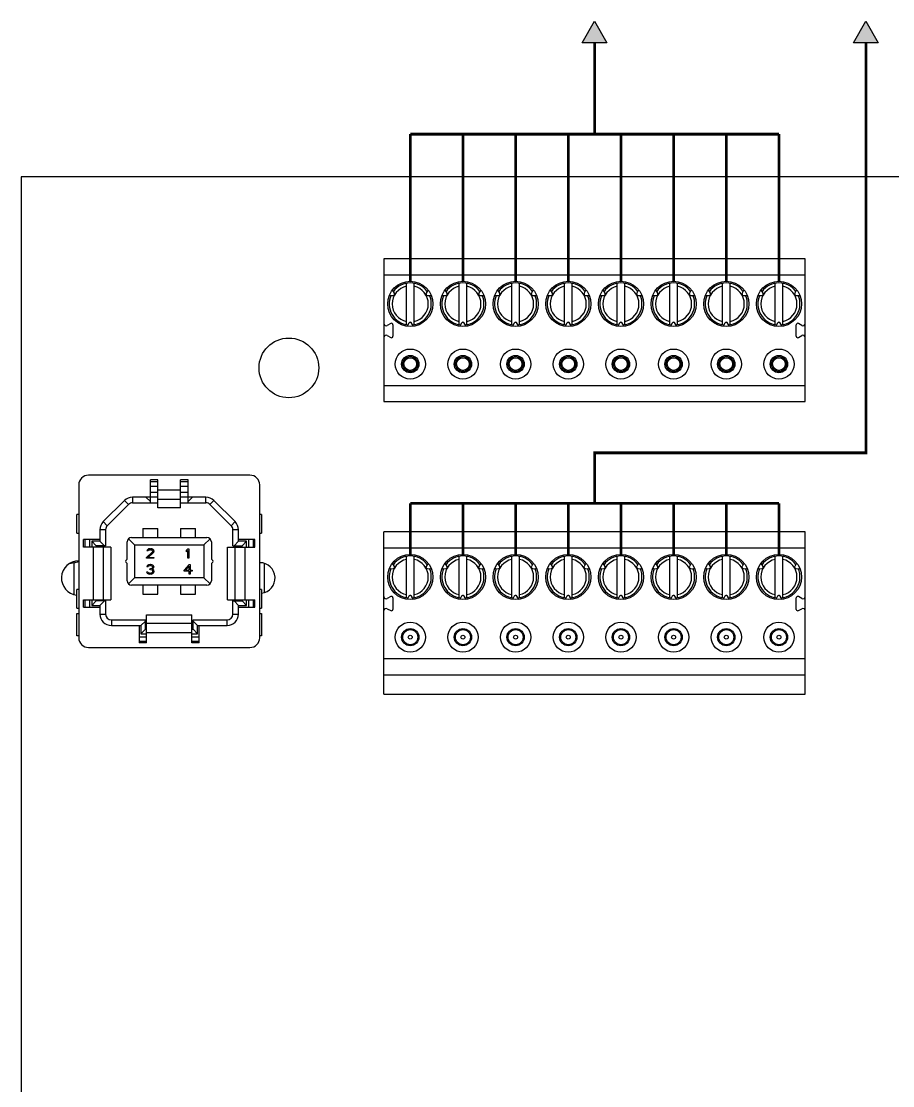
# Model space of a CAD drawing. Header units: millimetres. Extents: x 285292 to 433407, y -235676 to -135648.
# Drawn here: x 285292 to 308091, y -183616 to -155749 of the extents above; entities that cross this region are included whole.
import ezdxf
from ezdxf.enums import TextEntityAlignment as Align

# ---------------------------------------------------------------- set-up
doc = ezdxf.new("R2010")
doc.units = ezdxf.units.MM
doc.header["$LTSCALE"] = 10
doc.header["$MEASUREMENT"] = 0
doc.linetypes.add('HIDDEN', pattern=[0.375, 0.25, -0.125])
doc.styles.get("Standard").update_dxf_attribs({"font": 'arial.ttf'})

# ---------------------------------------------------------------- blocks, each defined once
blk = doc.blocks.new('SE ACM')
h = blk.add_hatch(color=256)
h.dxf.hatch_style = 1
h.paths.add_polyline_path([(300292, -155749), (300615, -156310), (299968, -156310)])
h = blk.add_hatch(color=256)
h.dxf.hatch_style = 1
h.paths.add_polyline_path([(307392, -155749), (307715, -156310), (307068, -156310)])
at = {"linetype": 'Continuous'}
for p, q in [((285292, -159823), (285292, -206323)), ((407792, -159823), (285292, -159823)), ((294780, -161967), (294780, -165707)), ((305803, -161967), (294780, -161967)), ((305803, -165707), (305803, -161967)), ((294780, -162383), (305803, -162383)), ((295370, -163691), (295370, -162606)), ((295567, -163691), (295567, -162606)), ((296748, -163691), (296748, -162606)), ((296945, -163691), (296945, -162606)), ((298126, -163691), (298126, -162606)), ((298323, -163691), (298323, -162606)), ((299504, -163691), (299504, -162606)), ((299701, -163691), (299701, -162606)), ((300882, -163691), (300882, -162606)), ((301079, -163691), (301079, -162606)), ((302260, -163691), (302260, -162606)), ((302457, -163691), (302457, -162606)), ((303638, -163691), (303638, -162606)), ((303835, -163691), (303835, -162606)), ((305016, -163691), (305016, -162606)), ((305213, -163691), (305213, -162606)), ((294920, -162930), (295019, -162928)), ((295053, -162869), (295005, -162783)), ((295933, -162783), (295885, -162869)), ((295919, -162928), (296017, -162930)), ((296298, -162930), (296396, -162928)), ((296431, -162869), (296383, -162783)), ((297311, -162783), (297263, -162869)), ((297297, -162928), (297395, -162930)), ((297676, -162930), (297774, -162928)), ((297809, -162869), (297761, -162783)), ((298688, -162783), (298641, -162869)), ((298675, -162928), (298773, -162930)), ((299054, -162930), (299152, -162928)), ((299186, -162869), (299139, -162783)), ((300066, -162783), (300019, -162869)), ((300053, -162928), (300151, -162930)), ((300432, -162930), (300530, -162928)), ((300564, -162869), (300517, -162783)), ((301444, -162783), (301397, -162869)), ((301431, -162928), (301529, -162930)), ((301810, -162930), (301908, -162928)), ((301942, -162869), (301895, -162783)), ((302822, -162783), (302775, -162869)), ((302809, -162928), (302907, -162930)), ((303188, -162930), (303286, -162928)), ((303320, -162869), (303273, -162783)), ((304200, -162783), (304153, -162869)), ((304187, -162928), (304285, -162930)), ((304566, -162930), (304664, -162928)), ((304698, -162869), (304651, -162783)), ((305578, -162783), (305531, -162869)), ((305565, -162928), (305663, -162930)), ((294957, -163662), (294868, -163713)), ((295016, -163696), (295016, -163995)), ((295435, -163649), (295384, -163733)), ((295554, -163733), (295503, -163649)), ((296813, -163649), (296762, -163733)), ((296932, -163733), (296881, -163649)), ((298191, -163649), (298140, -163733)), ((298310, -163733), (298259, -163649)), ((299569, -163649), (299518, -163733)), ((299687, -163733), (299637, -163649)), ((300947, -163649), (300896, -163733)), ((301065, -163733), (301015, -163649)), ((302325, -163649), (302274, -163733)), ((302443, -163733), (302393, -163649)), ((303702, -163649), (303652, -163733)), ((303821, -163733), (303771, -163649)), ((305080, -163649), (305030, -163733)), ((305199, -163733), (305149, -163649)), ((305567, -163995), (305567, -163696)), ((305715, -163713), (305626, -163662)), ((294868, -163978), (294957, -164029)), ((305626, -164029), (305715, -163978)), ((305803, -165292), (294780, -165292)), ((294780, -165707), (305803, -165707)), ((291274, -167633), (287050, -167633)), ((288670, -168357), (288670, -167758)), ((288866, -167758), (288670, -167758)), ((288866, -168487), (288866, -167758)), ((289457, -168487), (289457, -167758)), ((289654, -167758), (289457, -167758)), ((289654, -168357), (289654, -167758)), ((286794, -167888), (286794, -171888)), ((288670, -167798), (288866, -167798)), ((288670, -167916), (288866, -167916)), ((288866, -168019), (289457, -168019)), ((289457, -167798), (289654, -167798)), ((289457, -167916), (289654, -167916)), ((291529, -171888), (291529, -167888)), ((287990, -168295), (287436, -168849)), ((288096, -168400), (287990, -168295)), ((288202, -168207), (288202, -168357)), ((288866, -168207), (288202, -168207)), ((288552, -168207), (288670, -168325)), ((288866, -168089), (288670, -168089)), ((289457, -168270), (288866, -168270)), ((289654, -168089), (289457, -168089)), ((290121, -168207), (289457, -168207)), ((289772, -168207), (289654, -168325)), ((290121, -168357), (290121, -168207)), ((290333, -168295), (290227, -168400)), ((290887, -168849), (290333, -168295)), ((288096, -168400), (287542, -168955)), ((288202, -168357), (288866, -168357)), ((289457, -168487), (288866, -168487)), ((289457, -168357), (290121, -168357)), ((290781, -168955), (290227, -168400)), ((286748, -169150), (286748, -168658)), ((286794, -168658), (286748, -168658)), ((287436, -168849), (287542, -168955)), ((290781, -168955), (290887, -168849)), ((291575, -168658), (291529, -168658)), ((291575, -168658), (291575, -169150)), ((286748, -169150), (286794, -169150)), ((287349, -169060), (287349, -169363)), ((287498, -169060), (287349, -169060)), ((287498, -169060), (287498, -169481)), ((288473, -169030), (288473, -169262)), ((288473, -169030), (288866, -169030)), ((288866, -169262), (288866, -169030)), ((289457, -169030), (289457, -169262)), ((289457, -169030), (289851, -169030)), ((289851, -169262), (289851, -169030)), ((290825, -169481), (290825, -169060)), ((290975, -169060), (290825, -169060)), ((290975, -169363), (290975, -169060)), ((291529, -169150), (291575, -169150)), ((294780, -173369), (294780, -169117)), ((305803, -169117), (294780, -169117)), ((305803, -173369), (305803, -169117)), ((286920, -169514), (286920, -169317)), ((287349, -169317), (286920, -169317)), ((286957, -169317), (286957, -169514)), ((287075, -169317), (287075, -169514)), ((287136, -169363), (287136, -169514)), ((287136, -169363), (287254, -169481)), ((287349, -169363), (287136, -169363)), ((287349, -169363), (287467, -169481)), ((288059, -169830), (288059, -169380)), ((288094, -169297), (288256, -169459)), ((288177, -169262), (290146, -169262)), ((290067, -169459), (290230, -169297)), ((290264, -169380), (290264, -169830)), ((290975, -169363), (290857, -169481)), ((291404, -169317), (290975, -169317)), ((291187, -169363), (290975, -169363)), ((291187, -169363), (291069, -169481)), ((291187, -169514), (291187, -169363)), ((291248, -169514), (291248, -169317)), ((291366, -169514), (291366, -169317)), ((291404, -169514), (291404, -169317)), ((287636, -169514), (286920, -169514)), ((287182, -170892), (287182, -169514)), ((287254, -169481), (287254, -169514)), ((287498, -169481), (287254, -169481)), ((287433, -169514), (287433, -170892)), ((287636, -169514), (287636, -170892)), ((288256, -169459), (288256, -170317)), ((288256, -169459), (290067, -169459)), ((288718, -169649), (288571, -169783)), ((288582, -169595), (288576, -169616)), ((288603, -169616), (288576, -169616)), ((288603, -169574), (288582, -169595)), ((288624, -169563), (288603, -169574)), ((288603, -169616), (288613, -169600)), ((288613, -169600), (288629, -169590)), ((288613, -169783), (288744, -169665)), ((288660, -169557), (288624, -169563)), ((288629, -169590), (288655, -169584)), ((288676, -169584), (288655, -169584)), ((288660, -169557), (288681, -169557)), ((288676, -169584), (288702, -169590)), ((288713, -169563), (288681, -169557)), ((288702, -169590), (288718, -169600)), ((288734, -169574), (288713, -169563)), ((288718, -169600), (288729, -169616)), ((288729, -169627), (288718, -169649)), ((288729, -169627), (288729, -169616)), ((288755, -169595), (288734, -169574)), ((288744, -169665), (288755, -169649)), ((288760, -169616), (288755, -169595)), ((288755, -169649), (288760, -169627)), ((288760, -169616), (288760, -169627)), ((289646, -169557), (289615, -169595)), ((289615, -169638), (289615, -169595)), ((289615, -169638), (289646, -169600)), ((289646, -169557), (289677, -169557)), ((289646, -169809), (289646, -169600)), ((289677, -169557), (289677, -169809)), ((290067, -169459), (290067, -170317)), ((290687, -170892), (290687, -169514)), ((290687, -169514), (291404, -169514)), ((290825, -169481), (291069, -169481)), ((290890, -170892), (290890, -169514)), ((291069, -169514), (291069, -169481)), ((291141, -169514), (291141, -170892)), ((294780, -169533), (305803, -169533)), ((286677, -169925), (286553, -169952)), ((286677, -170750), (286677, -169925)), ((288023, -169866), (288059, -169830)), ((288023, -169910), (288059, -169946)), ((288059, -170396), (288059, -169946)), ((288571, -169809), (288571, -169783)), ((288760, -169809), (288571, -169809)), ((288603, -169987), (288582, -170008)), ((288624, -169976), (288603, -169987)), ((288613, -169783), (288760, -169783)), ((288660, -169971), (288624, -169976)), ((288660, -169971), (288671, -169971)), ((288708, -169976), (288671, -169971)), ((288729, -169987), (288708, -169976)), ((288750, -170008), (288729, -169987)), ((288760, -169783), (288760, -169809)), ((289681, -169971), (289555, -170116)), ((289677, -169809), (289646, -169809)), ((289681, -169971), (289713, -169971)), ((289713, -169971), (289713, -170116)), ((290300, -169866), (290264, -169830)), ((290300, -169910), (290264, -169946)), ((290264, -169946), (290264, -170396)), ((291646, -169945), (291646, -170701)), ((295053, -170019), (295005, -169933)), ((295370, -170841), (295370, -169756)), ((295567, -170841), (295567, -169756)), ((295933, -169933), (295885, -170019)), ((296431, -170019), (296383, -169933)), ((296748, -170841), (296748, -169756)), ((296945, -170841), (296945, -169756)), ((297311, -169933), (297263, -170019)), ((297809, -170019), (297761, -169933)), ((298126, -170841), (298126, -169756)), ((298323, -170841), (298323, -169756)), ((298688, -169933), (298641, -170019)), ((299186, -170019), (299139, -169933)), ((299504, -170841), (299504, -169756)), ((299701, -170841), (299701, -169756)), ((300066, -169933), (300019, -170019)), ((300564, -170019), (300517, -169933)), ((300882, -170841), (300882, -169756)), ((301079, -170841), (301079, -169756)), ((301444, -169933), (301397, -170019)), ((301942, -170019), (301895, -169933)), ((302260, -170841), (302260, -169756)), ((302457, -170841), (302457, -169756)), ((302822, -169933), (302775, -170019)), ((303320, -170019), (303273, -169933)), ((303638, -170841), (303638, -169756)), ((303835, -170841), (303835, -169756)), ((304200, -169933), (304153, -170019)), ((304698, -170019), (304651, -169933)), ((305016, -170841), (305016, -169756)), ((305213, -170841), (305213, -169756)), ((305578, -169933), (305531, -170019)), ((288571, -170164), (288576, -170180)), ((288571, -170164), (288597, -170164)), ((288582, -170008), (288576, -170030)), ((288603, -170030), (288576, -170030)), ((288576, -170180), (288587, -170196)), ((288587, -170196), (288603, -170207)), ((288603, -170175), (288597, -170164)), ((288603, -170030), (288613, -170014)), ((288613, -170185), (288603, -170175)), ((288603, -170207), (288624, -170217)), ((288613, -170014), (288629, -170003)), ((288624, -170191), (288613, -170185)), ((288650, -170196), (288624, -170191)), ((288624, -170217), (288645, -170223)), ((288629, -170003), (288655, -169998)), ((288687, -170223), (288645, -170223)), ((288650, -170196), (288681, -170196)), ((288676, -169998), (288655, -169998)), ((288655, -170105), (288655, -170083)), ((288655, -170083), (288676, -170083)), ((288676, -170105), (288655, -170105)), ((288676, -169998), (288702, -170003)), ((288708, -170073), (288676, -170083)), ((288676, -170105), (288708, -170110)), ((288708, -170191), (288681, -170196)), ((288687, -170223), (288708, -170217)), ((288702, -170003), (288718, -170014)), ((288718, -170062), (288708, -170073)), ((288708, -170110), (288723, -170121)), ((288718, -170185), (288708, -170191)), ((288708, -170217), (288729, -170207)), ((288718, -170014), (288729, -170030)), ((288729, -170040), (288718, -170062)), ((288718, -170094), (288739, -170078)), ((288744, -170105), (288718, -170094)), ((288729, -170175), (288718, -170185)), ((288723, -170121), (288734, -170142)), ((288729, -170040), (288729, -170030)), ((288734, -170164), (288729, -170175)), ((288729, -170207), (288744, -170196)), ((288734, -170164), (288734, -170142)), ((288739, -170078), (288750, -170062)), ((288755, -170121), (288744, -170105)), ((288744, -170196), (288755, -170180)), ((288755, -170030), (288750, -170008)), ((288750, -170062), (288755, -170040)), ((288755, -170030), (288755, -170040)), ((288760, -170142), (288755, -170121)), ((288755, -170180), (288760, -170164)), ((288760, -170142), (288760, -170164)), ((289555, -170148), (289555, -170116)), ((289681, -170148), (289555, -170148)), ((289592, -170116), (289681, -170014)), ((289592, -170116), (289681, -170116)), ((289681, -170116), (289681, -170014)), ((289681, -170223), (289681, -170148)), ((289713, -170223), (289681, -170223)), ((289713, -170116), (289765, -170116)), ((289713, -170148), (289713, -170223)), ((289765, -170148), (289713, -170148)), ((289765, -170116), (289765, -170148)), ((294920, -170080), (295019, -170078)), ((295919, -170078), (296017, -170080)), ((296298, -170080), (296396, -170078)), ((297297, -170078), (297395, -170080)), ((297676, -170080), (297774, -170078)), ((298675, -170078), (298773, -170080)), ((299054, -170080), (299152, -170078)), ((300053, -170078), (300151, -170080)), ((300432, -170080), (300530, -170078)), ((301431, -170078), (301529, -170080)), ((301810, -170080), (301908, -170078)), ((302809, -170078), (302907, -170080)), ((303188, -170080), (303286, -170078)), ((304187, -170078), (304285, -170080)), ((304566, -170080), (304664, -170078)), ((305565, -170078), (305663, -170080)), ((288256, -170317), (288094, -170480)), ((290146, -170514), (288177, -170514)), ((290067, -170317), (288256, -170317)), ((288473, -170514), (288473, -170746)), ((288866, -170746), (288866, -170514)), ((289457, -170514), (289457, -170746)), ((289851, -170746), (289851, -170514)), ((290230, -170480), (290067, -170317)), ((286748, -171118), (286748, -170626)), ((286794, -170626), (286748, -170626)), ((288473, -170746), (288866, -170746)), ((289457, -170746), (289851, -170746)), ((291575, -170626), (291529, -170626)), ((291575, -170626), (291575, -171118)), ((294957, -170812), (294868, -170863)), ((295435, -170799), (295384, -170883)), ((295554, -170883), (295503, -170799)), ((296813, -170799), (296762, -170883)), ((296932, -170883), (296881, -170799)), ((298191, -170799), (298140, -170883)), ((298310, -170883), (298259, -170799)), ((299569, -170799), (299518, -170883)), ((299687, -170883), (299637, -170799)), ((300947, -170799), (300896, -170883)), ((301065, -170883), (301015, -170799)), ((302325, -170799), (302274, -170883)), ((302443, -170883), (302393, -170799)), ((303702, -170799), (303652, -170883)), ((303821, -170883), (303771, -170799)), ((305080, -170799), (305030, -170883)), ((305199, -170883), (305149, -170799)), ((305715, -170863), (305626, -170812)), ((286920, -171089), (286920, -170892)), ((286920, -170892), (287636, -170892)), ((286920, -171089), (287349, -171089)), ((286957, -170892), (286957, -171089)), ((287075, -170892), (287075, -171089)), ((287136, -170892), (287136, -171044)), ((287136, -171044), (287254, -170926)), ((287136, -171044), (287349, -171044)), ((287254, -170892), (287254, -170926)), ((287498, -170926), (287254, -170926)), ((287349, -171044), (287467, -170926)), ((287349, -171044), (287349, -171270)), ((287498, -170926), (287498, -171270)), ((290687, -170892), (291404, -170892)), ((290825, -171270), (290825, -170926)), ((290825, -170926), (291069, -170926)), ((290975, -171044), (290857, -170926)), ((290975, -171270), (290975, -171044)), ((290975, -171044), (291187, -171044)), ((290975, -171089), (291404, -171089)), ((291069, -170926), (291069, -170892)), ((291187, -171044), (291069, -170926)), ((291187, -171044), (291187, -170892)), ((291248, -171089), (291248, -170892)), ((291366, -171089), (291366, -170892)), ((291404, -171089), (291404, -170892)), ((295016, -170846), (295016, -171145)), ((305567, -171145), (305567, -170846)), ((286748, -171118), (286794, -171118)), ((286748, -171841), (286748, -171254)), ((286748, -171254), (286794, -171254)), ((287349, -171270), (287498, -171270)), ((288571, -172018), (288571, -171290)), ((288571, -171290), (289752, -171290)), ((289752, -172018), (289752, -171290)), ((290825, -171270), (290975, -171270)), ((291529, -171118), (291575, -171118)), ((291529, -171254), (291575, -171254)), ((291575, -171254), (291575, -171841)), ((294868, -171128), (294957, -171179)), ((305626, -171179), (305715, -171128)), ((287648, -171420), (287648, -171569)), ((287648, -171420), (288538, -171420)), ((287648, -171569), (288420, -171569)), ((288374, -171569), (288374, -172018)), ((288420, -171569), (288538, -171451)), ((288420, -171569), (288420, -171782)), ((288538, -171664), (288538, -171420)), ((288571, -171506), (289752, -171506)), ((289786, -171664), (289786, -171420)), ((289786, -171420), (290676, -171420)), ((289904, -171569), (289786, -171451)), ((289904, -171782), (289904, -171569)), ((289904, -171569), (290676, -171569)), ((289949, -172018), (289949, -171569)), ((290676, -171569), (290676, -171420)), ((286794, -171841), (286748, -171841)), ((288374, -171861), (288571, -171861)), ((288420, -171782), (288538, -171664)), ((288420, -171782), (288571, -171782)), ((288538, -171664), (288571, -171664)), ((289752, -171757), (288571, -171757)), ((289752, -171664), (289786, -171664)), ((289752, -171782), (289904, -171782)), ((289752, -171861), (289949, -171861)), ((289904, -171782), (289786, -171664)), ((291575, -171841), (291529, -171841)), ((287050, -172143), (291274, -172143)), ((288374, -171979), (288571, -171979)), ((288571, -172018), (288374, -172018)), ((289752, -171979), (289949, -171979)), ((289949, -172018), (289752, -172018)), ((305803, -172442), (294780, -172442)), ((294780, -172857), (305803, -172857)), ((305803, -172865), (294780, -172865)), ((294780, -173369), (305803, -173369))]:
    blk.add_line(p, q, dxfattribs=at)
for points in [[(300292, -155749), (300615, -156310), (299968, -156310)], [(307392, -155749), (307715, -156310), (307068, -156310)]]:
    blk.add_lwpolyline(points, close=True)
at = {"linetype": 'HIDDEN', "const_width": 75}
for points in [[(300292, -158704), (300292, -156310)], [(300292, -168370), (300292, -167048), (307392, -167048), (307392, -156310)], [(295469, -158704), (295469, -162558)], [(295469, -158704), (305115, -158704)], [(296847, -158704), (296847, -162558)], [(298225, -158704), (298225, -162558)], [(299603, -158704), (299603, -162558)], [(300981, -158704), (300981, -162558)], [(302359, -158704), (302359, -162558)], [(303737, -158704), (303737, -162558)], [(305115, -158704), (305115, -162558)], [(295469, -168370), (295469, -169708)], [(295469, -168370), (305115, -168370)], [(296847, -168370), (296847, -169708)], [(298225, -168370), (298225, -169708)], [(299603, -168370), (299603, -169708)], [(300981, -168370), (300981, -169708)], [(302359, -168370), (302359, -169708)], [(303737, -168370), (303737, -169708)], [(305115, -168370), (305115, -169708)]]:
    blk.add_lwpolyline(points, dxfattribs=at)
at = {"linetype": 'Continuous'}
for centre, radius in [((295469, -163148), 591), ((296847, -163148), 591), ((298225, -163148), 591), ((299603, -163148), 591), ((300981, -163148), 591), ((302359, -163148), 591), ((303737, -163148), 591), ((305115, -163148), 591), ((292292, -164823), 781), ((295469, -164723), 394), ((296847, -164723), 394), ((298225, -164723), 394), ((299603, -164723), 394), ((300981, -164723), 394), ((302359, -164723), 394), ((303737, -164723), 394), ((305115, -164723), 394), ((295469, -164723), 226), ((295469, -164723), 197), ((295469, -164723), 166), ((296847, -164723), 226), ((296847, -164723), 197), ((296847, -164723), 166), ((298225, -164723), 226), ((298225, -164723), 197), ((298225, -164723), 166), ((299603, -164723), 226), ((299603, -164723), 197), ((299603, -164723), 166), ((300981, -164723), 226), ((300981, -164723), 197), ((300981, -164723), 166), ((302359, -164723), 226), ((302359, -164723), 197), ((302359, -164723), 166), ((303737, -164723), 226), ((303737, -164723), 197), ((303737, -164723), 166), ((305115, -164723), 226), ((305115, -164723), 197), ((305115, -164723), 166), ((295469, -170298), 591), ((296847, -170298), 591), ((298225, -170298), 591), ((299603, -170298), 591), ((300981, -170298), 591), ((302359, -170298), 591), ((303737, -170298), 591), ((305115, -170298), 591), ((295469, -171873), 394), ((295469, -171873), 226), ((296847, -171873), 394), ((296847, -171873), 226), ((298225, -171873), 394), ((298225, -171873), 226), ((299603, -171873), 394), ((299603, -171873), 226), ((300981, -171873), 394), ((300981, -171873), 226), ((302359, -171873), 394), ((302359, -171873), 226), ((303737, -171873), 394), ((303737, -171873), 226), ((305115, -171873), 394), ((305115, -171873), 226), ((295469, -171873), 197), ((295469, -171873), 51.2), ((296847, -171873), 197), ((296847, -171873), 51.2), ((298225, -171873), 197), ((298225, -171873), 51.2), ((299603, -171873), 197), ((299603, -171873), 51.2), ((300981, -171873), 197), ((300981, -171873), 51.2), ((302359, -171873), 197), ((302359, -171873), 51.2), ((303737, -171873), 197), ((303737, -171873), 51.2), ((305115, -171873), 197), ((305115, -171873), 51.2)]:
    blk.add_circle(centre, radius, dxfattribs=at)
for centre, radius, start, end in [((295469, -163148), 472, 102.0247, 257.9753), ((295469, -163148), 551, 36.499, 143.501), ((295469, -163148), 472, 282.0247, 77.9753), ((296847, -163148), 472, 102.0247, 257.9753), ((296847, -163148), 551, 36.499, 143.501), ((296847, -163148), 472, 282.0247, 77.9753), ((298225, -163148), 472, 102.0247, 257.9753), ((298225, -163148), 551, 36.5097, 143.4903), ((298225, -163148), 472, 282.0247, 77.9753), ((299603, -163148), 472, 102.0247, 257.9753), ((299603, -163148), 551, 36.499, 143.4903), ((299603, -163148), 472, 282.0247, 77.9753), ((300981, -163148), 472, 102.0247, 257.9753), ((300981, -163148), 551, 36.499, 143.501), ((300981, -163148), 472, 282.0247, 77.9753), ((302359, -163148), 472, 102.0247, 257.9753), ((302359, -163148), 551, 36.499, 143.501), ((302359, -163148), 472, 282.0247, 77.9753), ((303737, -163148), 472, 102.0247, 257.9753), ((303737, -163148), 551, 36.499, 143.4903), ((303737, -163148), 472, 282.0247, 77.9753), ((305115, -163148), 472, 102.0247, 257.9753), ((305115, -163148), 551, 36.499, 143.4903), ((305115, -163148), 472, 282.0247, 77.9753), ((295469, -163148), 551, 156.512, 263.4821), ((295469, -163148), 551, 276.5179, 23.4949), ((296847, -163148), 551, 156.5052, 263.4821), ((296847, -163148), 551, 276.5179, 23.4949), ((298225, -163148), 551, 156.512, 263.4821), ((298225, -163148), 551, 276.5179, 23.488), ((299603, -163148), 551, 156.512, 263.4821), ((299603, -163148), 551, 276.5179, 23.4949), ((300981, -163148), 551, 156.512, 263.4821), ((300981, -163148), 551, 276.5179, 23.4949), ((302359, -163148), 551, 156.512, 263.4821), ((302359, -163148), 551, 276.5179, 23.4949), ((303737, -163148), 551, 156.512, 263.4821), ((303737, -163148), 551, 276.5179, 23.4949), ((305115, -163148), 551, 156.512, 263.4821), ((305115, -163148), 551, 276.5179, 23.4949), ((294839, -163662), 59.1, 180, 300), ((294977, -163696), 39.4, 0, 120), ((305607, -163696), 39.4, 60, 180), ((305744, -163662), 59.1, 240, 0), ((294839, -164029), 59.1, 60, 180), ((294977, -163995), 39.4, 240, 0), ((305607, -163995), 39.4, 180, 300), ((305744, -164029), 59.1, 0, 120), ((287050, -167888), 255, 90, 180), ((291274, -167888), 255, 0, 90), ((288202, -168506), 299, 90, 135), ((290121, -168506), 299, 45, 90), ((288202, -168506), 150, 90, 135), ((290121, -168506), 150, 45, 90), ((287648, -169060), 299, 135, 180), ((290676, -169060), 299, 0, 45), ((287648, -169060), 150, 135, 180), ((290676, -169060), 150, 0, 45), ((288177, -169380), 118, 90, 180), ((290146, -169380), 118, 0, 90), ((286792, -170323), 450, 89.6487, 264.3963), ((288046, -169888), 31.5, 135, 225), ((290278, -169888), 31.5, 315, 45), ((291532, -170323), 400, 276.3368, 90.4049), ((295469, -170298), 472, 102.0247, 257.9753), ((295469, -170298), 551, 36.5097, 143.4903), ((295469, -170298), 472, 282.0247, 77.9753), ((296847, -170298), 472, 102.0247, 257.9753), ((296847, -170298), 551, 36.5097, 143.4903), ((296847, -170298), 472, 282.0247, 77.9753), ((298225, -170298), 472, 102.0247, 257.9753), ((298225, -170298), 551, 36.5097, 143.4903), ((298225, -170298), 472, 282.0247, 77.9753), ((299603, -170298), 472, 102.0247, 257.9753), ((299603, -170298), 551, 36.499, 143.4903), ((299603, -170298), 472, 282.0247, 77.9753), ((300981, -170298), 472, 102.0247, 257.9753), ((300981, -170298), 551, 36.5097, 143.4903), ((300981, -170298), 472, 282.0247, 77.9753), ((302359, -170298), 472, 102.0247, 257.9753), ((302359, -170298), 551, 36.5097, 143.4903), ((302359, -170298), 472, 282.0247, 77.9753), ((303737, -170298), 472, 102.0247, 257.9753), ((303737, -170298), 551, 36.499, 143.4903), ((303737, -170298), 472, 282.0247, 77.9753), ((305115, -170298), 472, 102.0247, 257.9753), ((305115, -170298), 551, 36.5097, 143.4903), ((305115, -170298), 472, 282.0247, 77.9753), ((295469, -170298), 551, 156.512, 263.4821), ((295469, -170298), 551, 276.5179, 23.4949), ((296847, -170298), 551, 156.512, 263.4821), ((296847, -170298), 551, 276.5179, 23.488), ((298225, -170298), 551, 156.512, 263.4821), ((298225, -170298), 551, 276.5179, 23.488), ((299603, -170298), 551, 156.512, 263.4821), ((299603, -170298), 551, 276.5179, 23.488), ((300981, -170298), 551, 156.512, 263.4821), ((300981, -170298), 551, 276.5179, 23.488), ((302359, -170298), 551, 156.512, 263.4821), ((302359, -170298), 551, 276.5179, 23.488), ((303737, -170298), 551, 156.512, 263.4821), ((303737, -170298), 551, 276.5179, 23.4949), ((305115, -170298), 551, 156.512, 263.4821), ((305115, -170298), 551, 276.5179, 23.488), ((288177, -170396), 118, 180, 270), ((290146, -170396), 118, 270, 0), ((294839, -170812), 59.1, 180, 300), ((294977, -170846), 39.4, 0, 120), ((305607, -170846), 39.4, 60, 180), ((305744, -170812), 59.1, 240, 0), ((287648, -171270), 299, 180, 270), ((287648, -171270), 150, 180, 270), ((290676, -171270), 299, 270, 0), ((290676, -171270), 150, 270, 0), ((294839, -171179), 59.1, 60, 180), ((294977, -171145), 39.4, 240, 0), ((305607, -171145), 39.4, 180, 300), ((305744, -171179), 59.1, 0, 120), ((287050, -171888), 255, 180, 270), ((291274, -171888), 255, 270, 0)]:
    blk.add_arc(centre, radius, start, end, dxfattribs=at)
blk.add_ellipse((286294, -169867), major_axis=(500, 0), ratio=0.181818, start_param=-0.698132, end_param=0, dxfattribs=at)
for points, knots in [([(295019, -162928), (295024, -162928), (295038, -162924), (295054, -162909), (295059, -162887), (295055, -162874), (295053, -162869)], [0, 0, 0, 0, 0.208368, 0.49999, 0.791628, 1, 1, 1, 1]), ([(295885, -162869), (295882, -162874), (295878, -162887), (295884, -162909), (295900, -162924), (295914, -162928), (295919, -162928)], [0, 0, 0, 0, 0.208368, 0.49999, 0.791628, 1, 1, 1, 1]), ([(296396, -162928), (296402, -162928), (296416, -162924), (296432, -162909), (296437, -162887), (296433, -162874), (296431, -162869)], [0, 0, 0, 0, 0.208368, 0.49999, 0.791628, 1, 1, 1, 1]), ([(297263, -162869), (297260, -162874), (297256, -162887), (297262, -162909), (297278, -162924), (297292, -162928), (297297, -162928)], [0, 0, 0, 0, 0.208368, 0.49999, 0.791628, 1, 1, 1, 1]), ([(297774, -162928), (297780, -162928), (297794, -162924), (297810, -162909), (297815, -162887), (297811, -162874), (297809, -162869)], [0, 0, 0, 0, 0.208368, 0.49999, 0.791628, 1, 1, 1, 1]), ([(298641, -162869), (298638, -162874), (298634, -162887), (298640, -162909), (298656, -162924), (298669, -162928), (298675, -162928)], [0, 0, 0, 0, 0.208368, 0.49999, 0.791628, 1, 1, 1, 1]), ([(299152, -162928), (299158, -162928), (299171, -162924), (299188, -162909), (299193, -162887), (299189, -162874), (299186, -162869)], [0, 0, 0, 0, 0.208368, 0.49999, 0.791628, 1, 1, 1, 1]), ([(300019, -162869), (300016, -162874), (300012, -162887), (300018, -162909), (300034, -162924), (300047, -162928), (300053, -162928)], [0, 0, 0, 0, 0.208368, 0.49999, 0.791628, 1, 1, 1, 1]), ([(300530, -162928), (300536, -162928), (300549, -162924), (300566, -162909), (300571, -162887), (300567, -162874), (300564, -162869)], [0, 0, 0, 0, 0.208368, 0.49999, 0.791628, 1, 1, 1, 1]), ([(301397, -162869), (301394, -162874), (301390, -162887), (301396, -162909), (301412, -162924), (301425, -162928), (301431, -162928)], [0, 0, 0, 0, 0.208368, 0.49999, 0.791628, 1, 1, 1, 1]), ([(301908, -162928), (301914, -162928), (301927, -162924), (301944, -162909), (301949, -162887), (301945, -162874), (301942, -162869)], [0, 0, 0, 0, 0.208368, 0.49999, 0.791628, 1, 1, 1, 1]), ([(302775, -162869), (302772, -162874), (302768, -162887), (302774, -162909), (302790, -162924), (302803, -162928), (302809, -162928)], [0, 0, 0, 0, 0.208368, 0.49999, 0.791628, 1, 1, 1, 1]), ([(303286, -162928), (303292, -162928), (303305, -162924), (303322, -162909), (303327, -162887), (303323, -162874), (303320, -162869)], [0, 0, 0, 0, 0.208368, 0.49999, 0.791628, 1, 1, 1, 1]), ([(304153, -162869), (304150, -162874), (304146, -162887), (304151, -162909), (304168, -162924), (304181, -162928), (304187, -162928)], [0, 0, 0, 0, 0.208368, 0.49999, 0.791628, 1, 1, 1, 1]), ([(304664, -162928), (304670, -162928), (304683, -162924), (304700, -162909), (304705, -162887), (304701, -162874), (304698, -162869)], [0, 0, 0, 0, 0.208368, 0.49999, 0.791628, 1, 1, 1, 1]), ([(305531, -162869), (305528, -162874), (305524, -162887), (305529, -162909), (305546, -162924), (305559, -162928), (305565, -162928)], [0, 0, 0, 0, 0.208368, 0.49999, 0.791628, 1, 1, 1, 1]), ([(295469, -163630), (295461, -163630), (295447, -163634), (295438, -163644), (295435, -163649)], [0, 0, 0, 0, 0.583215, 1, 1, 1, 1]), ([(295503, -163649), (295500, -163644), (295490, -163634), (295477, -163630), (295469, -163630)], [0, 0, 0, 0, 0.416785, 1, 1, 1, 1]), ([(296847, -163630), (296839, -163630), (296825, -163634), (296816, -163644), (296813, -163649)], [0, 0, 0, 0, 0.583215, 1, 1, 1, 1]), ([(296881, -163649), (296878, -163644), (296868, -163634), (296855, -163630), (296847, -163630)], [0, 0, 0, 0, 0.416785, 1, 1, 1, 1]), ([(298225, -163630), (298217, -163630), (298203, -163634), (298194, -163644), (298191, -163649)], [0, 0, 0, 0, 0.583215, 1, 1, 1, 1]), ([(298259, -163649), (298256, -163644), (298246, -163634), (298233, -163630), (298225, -163630)], [0, 0, 0, 0, 0.416785, 1, 1, 1, 1]), ([(299603, -163630), (299595, -163630), (299581, -163634), (299571, -163644), (299569, -163649)], [0, 0, 0, 0, 0.583215, 1, 1, 1, 1]), ([(299637, -163649), (299634, -163644), (299624, -163634), (299611, -163630), (299603, -163630)], [0, 0, 0, 0, 0.416785, 1, 1, 1, 1]), ([(300981, -163630), (300973, -163630), (300959, -163634), (300949, -163644), (300947, -163649)], [0, 0, 0, 0, 0.583215, 1, 1, 1, 1]), ([(301015, -163649), (301012, -163644), (301002, -163634), (300988, -163630), (300981, -163630)], [0, 0, 0, 0, 0.416785, 1, 1, 1, 1]), ([(302359, -163630), (302351, -163630), (302337, -163634), (302327, -163644), (302325, -163649)], [0, 0, 0, 0, 0.583215, 1, 1, 1, 1]), ([(302393, -163649), (302390, -163644), (302380, -163634), (302366, -163630), (302359, -163630)], [0, 0, 0, 0, 0.416785, 1, 1, 1, 1]), ([(303737, -163630), (303729, -163630), (303715, -163634), (303705, -163644), (303702, -163649)], [0, 0, 0, 0, 0.583215, 1, 1, 1, 1]), ([(303771, -163649), (303768, -163644), (303758, -163634), (303744, -163630), (303737, -163630)], [0, 0, 0, 0, 0.416785, 1, 1, 1, 1]), ([(305115, -163630), (305107, -163630), (305093, -163634), (305083, -163644), (305080, -163649)], [0, 0, 0, 0, 0.583215, 1, 1, 1, 1]), ([(305149, -163649), (305146, -163644), (305136, -163634), (305122, -163630), (305115, -163630)], [0, 0, 0, 0, 0.416785, 1, 1, 1, 1]), ([(295019, -170078), (295024, -170078), (295038, -170074), (295054, -170059), (295059, -170037), (295055, -170024), (295053, -170019)], [0, 0, 0, 0, 0.208368, 0.49999, 0.791628, 1, 1, 1, 1]), ([(295885, -170019), (295882, -170024), (295878, -170037), (295884, -170059), (295900, -170074), (295914, -170078), (295919, -170078)], [0, 0, 0, 0, 0.208368, 0.49999, 0.791628, 1, 1, 1, 1]), ([(296396, -170078), (296402, -170078), (296416, -170074), (296432, -170059), (296437, -170037), (296433, -170024), (296431, -170019)], [0, 0, 0, 0, 0.208368, 0.49999, 0.791628, 1, 1, 1, 1]), ([(297263, -170019), (297260, -170024), (297256, -170037), (297262, -170059), (297278, -170074), (297292, -170078), (297297, -170078)], [0, 0, 0, 0, 0.208368, 0.49999, 0.791628, 1, 1, 1, 1]), ([(297774, -170078), (297780, -170078), (297794, -170074), (297810, -170059), (297815, -170037), (297811, -170024), (297809, -170019)], [0, 0, 0, 0, 0.208368, 0.49999, 0.791628, 1, 1, 1, 1]), ([(298641, -170019), (298638, -170024), (298634, -170037), (298640, -170059), (298656, -170074), (298669, -170078), (298675, -170078)], [0, 0, 0, 0, 0.208368, 0.49999, 0.791628, 1, 1, 1, 1]), ([(299152, -170078), (299158, -170078), (299171, -170074), (299188, -170059), (299193, -170037), (299189, -170024), (299186, -170019)], [0, 0, 0, 0, 0.208368, 0.49999, 0.791628, 1, 1, 1, 1]), ([(300019, -170019), (300016, -170024), (300012, -170037), (300018, -170059), (300034, -170074), (300047, -170078), (300053, -170078)], [0, 0, 0, 0, 0.208368, 0.49999, 0.791628, 1, 1, 1, 1]), ([(300530, -170078), (300536, -170078), (300549, -170074), (300566, -170059), (300571, -170037), (300567, -170024), (300564, -170019)], [0, 0, 0, 0, 0.208368, 0.49999, 0.791628, 1, 1, 1, 1]), ([(301397, -170019), (301394, -170024), (301390, -170037), (301396, -170059), (301412, -170074), (301425, -170078), (301431, -170078)], [0, 0, 0, 0, 0.208368, 0.49999, 0.791628, 1, 1, 1, 1]), ([(301908, -170078), (301914, -170078), (301927, -170074), (301944, -170059), (301949, -170037), (301945, -170024), (301942, -170019)], [0, 0, 0, 0, 0.208368, 0.49999, 0.791628, 1, 1, 1, 1]), ([(302775, -170019), (302772, -170024), (302768, -170037), (302774, -170059), (302790, -170074), (302803, -170078), (302809, -170078)], [0, 0, 0, 0, 0.208368, 0.49999, 0.791628, 1, 1, 1, 1]), ([(303286, -170078), (303292, -170078), (303305, -170074), (303322, -170059), (303327, -170037), (303323, -170024), (303320, -170019)], [0, 0, 0, 0, 0.208368, 0.49999, 0.791628, 1, 1, 1, 1]), ([(304153, -170019), (304150, -170024), (304146, -170037), (304151, -170059), (304168, -170074), (304181, -170078), (304187, -170078)], [0, 0, 0, 0, 0.208368, 0.49999, 0.791628, 1, 1, 1, 1]), ([(304664, -170078), (304670, -170078), (304683, -170074), (304700, -170059), (304705, -170037), (304701, -170024), (304698, -170019)], [0, 0, 0, 0, 0.208368, 0.49999, 0.791628, 1, 1, 1, 1]), ([(305531, -170019), (305528, -170024), (305524, -170037), (305529, -170059), (305546, -170074), (305559, -170078), (305565, -170078)], [0, 0, 0, 0, 0.208368, 0.49999, 0.791628, 1, 1, 1, 1]), ([(295469, -170780), (295461, -170780), (295447, -170784), (295438, -170794), (295435, -170799)], [0, 0, 0, 0, 0.583215, 1, 1, 1, 1]), ([(295503, -170799), (295500, -170794), (295490, -170784), (295477, -170780), (295469, -170780)], [0, 0, 0, 0, 0.416785, 1, 1, 1, 1]), ([(296847, -170780), (296839, -170780), (296825, -170784), (296816, -170794), (296813, -170799)], [0, 0, 0, 0, 0.583215, 1, 1, 1, 1]), ([(296881, -170799), (296878, -170794), (296868, -170784), (296855, -170780), (296847, -170780)], [0, 0, 0, 0, 0.416785, 1, 1, 1, 1]), ([(298225, -170780), (298217, -170780), (298203, -170784), (298194, -170794), (298191, -170799)], [0, 0, 0, 0, 0.583215, 1, 1, 1, 1]), ([(298259, -170799), (298256, -170794), (298246, -170784), (298233, -170780), (298225, -170780)], [0, 0, 0, 0, 0.416785, 1, 1, 1, 1]), ([(299603, -170780), (299595, -170780), (299581, -170784), (299571, -170794), (299569, -170799)], [0, 0, 0, 0, 0.583215, 1, 1, 1, 1]), ([(299637, -170799), (299634, -170794), (299624, -170784), (299611, -170780), (299603, -170780)], [0, 0, 0, 0, 0.416785, 1, 1, 1, 1]), ([(300981, -170780), (300973, -170780), (300959, -170784), (300949, -170794), (300947, -170799)], [0, 0, 0, 0, 0.583215, 1, 1, 1, 1]), ([(301015, -170799), (301012, -170794), (301002, -170784), (300988, -170780), (300981, -170780)], [0, 0, 0, 0, 0.416785, 1, 1, 1, 1]), ([(302359, -170780), (302351, -170780), (302337, -170784), (302327, -170794), (302325, -170799)], [0, 0, 0, 0, 0.583215, 1, 1, 1, 1]), ([(302393, -170799), (302390, -170794), (302380, -170784), (302366, -170780), (302359, -170780)], [0, 0, 0, 0, 0.416785, 1, 1, 1, 1]), ([(303737, -170780), (303729, -170780), (303715, -170784), (303705, -170794), (303702, -170799)], [0, 0, 0, 0, 0.583215, 1, 1, 1, 1]), ([(303771, -170799), (303768, -170794), (303758, -170784), (303744, -170780), (303737, -170780)], [0, 0, 0, 0, 0.416785, 1, 1, 1, 1]), ([(305115, -170780), (305107, -170780), (305093, -170784), (305083, -170794), (305080, -170799)], [0, 0, 0, 0, 0.583215, 1, 1, 1, 1]), ([(305149, -170799), (305146, -170794), (305136, -170784), (305122, -170780), (305115, -170780)], [0, 0, 0, 0, 0.416785, 1, 1, 1, 1])]:
    blk.add_open_spline(points, degree=3, knots=knots, dxfattribs=at)
for tag, rotation, p in [('READER_1', 90, (300292, -154652)), ('READER_2', 90, (307392, -154652)), ('READER_3', 90, (314492, -154652)), ('READER_4', 90, (321592, -154652)), ('READER_5', 90, (328692, -154652)), ('READER_6', 90, (335792, -154652)), ('READER_7', 90, (342892, -154652)), ('READER_8', 90, (349992, -154652)), ('INPUT_10', 90, (366481, -154652)), ('INPUT_11', 90, (370081, -154652)), ('INPUT_12', 90, (373681, -154652)), ('INPUT_13', 90, (406081, -154652)), ('INPUT_14', 90, (409681, -154652)), ('INPUT_15', 90, (413281, -154652)), ('INPUT_16', 90, (416881, -154652)), ('INPUT_9', 90, (362881, -154652)), ('INPUT_1', 90, (377281, -154652)), ('INPUT_2', 90, (380881, -154652)), ('INPUT_3', 90, (384481, -154652)), ('INPUT_4', 90, (388081, -154652)), ('INPUT_5', 90, (391681, -154652)), ('INPUT_6', 90, (395281, -154652)), ('INPUT_7', 90, (398881, -154652)), ('INPUT_8', 90, (402481, -154652)), ('OUTPUT_1', 270, (289010, -216673)), ('OUTPUT_2', 270, (296510, -216673)), ('OUTPUT_3', 270, (303010, -216673)), ('OUTPUT_4', 270, (309510, -216673)), ('OUTPUT_5', 270, (316010, -216673)), ('OUTPUT_6', 270, (322510, -216673)), ('OUTPUT_7', 270, (329010, -216673)), ('OUTPUT_8', 270, (335510, -216673)), ('RS485_1', 270, (341509, -216673)), ('RS485_2', 270, (347259, -216673)), ('RS485_3', 270, (353009, -216673)), ('RS485_4', 270, (378809, -216673)), ('RS485_5', 270, (384559, -216673)), ('RS485_6', 270, (390309, -216673)), ('RS485_7', 270, (396059, -216673)), ('RS485_8', 270, (401809, -216673))]:
    blk.add_attdef(tag, text='', height=450, rotation=rotation).set_placement(p, align=Align.MIDDLE_LEFT)
for tag, p in [('FAI_INPUT', (414403, -187480)), ('TAMPER', (414378, -192987))]:
    blk.add_attdef(tag, text='', height=450).set_placement(p, align=Align.MIDDLE_LEFT)

msp = doc.modelspace()

# ---------------------------------------------------------------- block references
msp.add_blockref('SE ACM', (0, 0))

doc.saveas('drawing.dxf')
